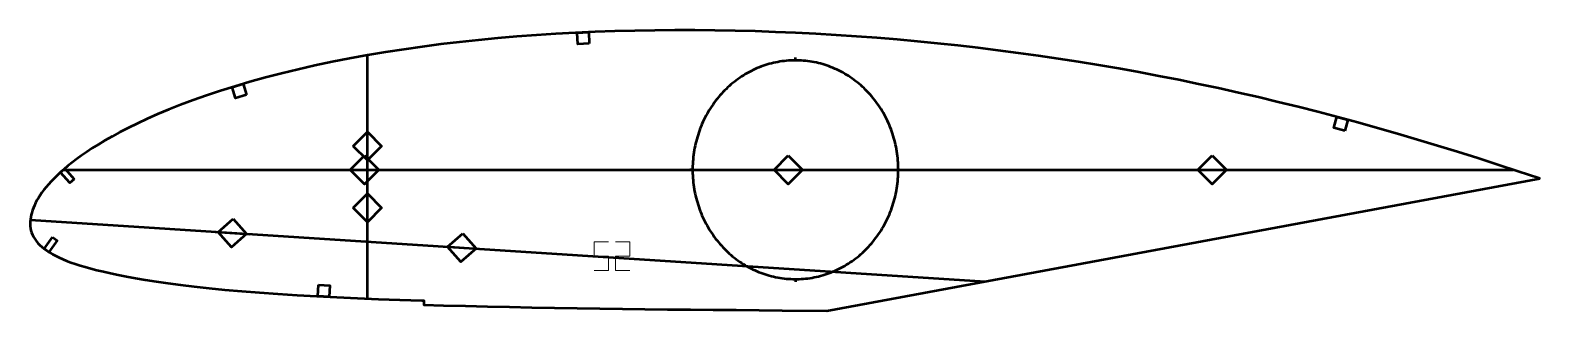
# Model space of a CAD drawing. Header units: metres. Extents: x 10 to 539, y 151 to 249.
import ezdxf

# ---------------------------------------------------------------- set-up
doc = ezdxf.new("R2010")
doc.units = ezdxf.units.M
doc.layers.add('Layer', color=1, linetype='Continuous', lineweight=50)
doc.layers.add('NumLabel', color=1, linetype='Continuous', lineweight=15)

msp = doc.modelspace()

# ---------------------------------------------------------------- linework, layer by layer
at = {"layer": 'Layer', "color": 7}
for p, q in [((127.92, 154.91), (127.92, 240.06)), ((127.92, 202.31), (127.92, 214.31)), ((21.37, 200), (529.44, 200)), ((120.89, 200), (132.89, 200)), ((269.41, 200), (281.41, 200)), ((417.93, 200), (429.93, 200)), ((127.92, 180.66), (127.92, 192.66)), ((9.82, 182.42), (344.34, 160.91)), ((74.63, 178.26), (86.61, 177.49)), ((155.02, 173.09), (166.99, 172.32))]:
    msp.add_line(p, q, dxfattribs=at)
at = {"layer": 'Layer'}
for p, q in [((277.92, 238.29), (277.92, 239.29)), ((241.87, 200), (240.87, 200)), ((313.97, 200), (314.97, 200)), ((277.92, 161.71), (277.92, 160.71))]:
    msp.add_line(p, q, dxfattribs=at)
for points in [[(538.74, 196.92), (538.74, 196.92), (538.35, 197.05), (531.2, 199.43), (524.08, 201.75), (516.99, 204.03), (509.94, 206.25), (502.91, 208.41), (495.9, 210.52), (488.91, 212.57), (481.92, 214.57), (474.95, 216.51), (467.99, 218.4), (461.02, 220.22), (454.06, 221.99), (447.1, 223.71), (440.13, 225.37), (433.16, 226.97), (426.18, 228.51), (419.2, 230), (412.21, 231.43), (405.21, 232.81), (398.21, 234.13), (391.2, 235.39), (384.18, 236.6), (377.15, 237.75), (370.12, 238.84), (363.07, 239.87), (356.03, 240.85), (348.97, 241.77), (341.9, 242.64), (334.82, 243.44), (327.73, 244.2), (320.64, 244.89), (313.53, 245.53), (306.42, 246.12), (299.31, 246.65), (292.2, 247.12), (285.1, 247.54), (277.99, 247.9), (270.9, 248.2), (263.81, 248.45), (256.74, 248.63), (249.68, 248.76), (242.63, 248.83), (235.6, 248.83), (228.6, 248.78), (221.62, 248.66), (214.66, 248.48), (207.73, 248.24), (200.83, 247.93), (193.96, 247.56), (187.13, 247.12), (180.34, 246.62), (173.6, 246.04), (166.9, 245.4), (160.25, 244.69), (153.66, 243.91), (147.13, 243.05), (140.66, 242.13), (134.26, 241.13), (127.95, 240.07), (121.71, 238.93), (115.57, 237.72), (109.55, 236.45), (103.64, 235.11), (97.86, 233.71), (92.24, 232.25), (86.78, 230.75), (81.49, 229.19), (76.41, 227.6), (71.53, 225.98), (66.88, 224.33), (62.47, 222.68), (58.31, 221.04), (54.4, 219.4), (50.74, 217.79), (47.33, 216.2), (44.16, 214.65), (41.22, 213.14), (38.5, 211.67), (35.98, 210.24), (33.66, 208.86), (31.51, 207.52), (29.52, 206.21), (27.69, 204.95), (25.99, 203.72), (24.42, 202.53), (22.97, 201.36), (21.63, 200.23), (20.39, 199.12), (19.24, 198.03), (18.17, 196.96), (17.17, 195.91), (16.24, 194.89), (15.38, 193.91), (14.59, 192.95), (13.87, 192.02), (13.22, 191.11), (12.64, 190.2), (12.13, 189.3), (11.66, 188.4), (11.25, 187.51), (10.88, 186.64), (10.57, 185.8), (10.31, 184.97), (10.1, 184.16), (9.94, 183.37), (9.84, 182.59), (9.78, 181.75), (9.77, 181.06), (9.8, 180.29), (9.9, 179.53), (10.05, 178.77), (10.26, 178.02), (10.56, 177.27), (10.93, 176.53), (11.38, 175.79), (11.91, 175.06), (12.5, 174.35), (13.16, 173.65), (13.89, 172.98), (14.7, 172.32), (15.59, 171.68), (16.55, 171.06), (17.59, 170.45), (18.7, 169.85), (19.89, 169.27), (21.17, 168.7), (22.54, 168.14), (24, 167.59), (25.58, 167.05), (27.27, 166.51), (29.08, 165.97), (31.03, 165.42), (33.14, 164.88), (35.41, 164.33), (37.87, 163.77), (40.55, 163.21), (43.46, 162.64), (46.63, 162.06), (50.09, 161.48), (53.87, 160.89), (57.98, 160.31), (62.44, 159.72), (67.27, 159.14), (72.47, 158.57), (78.02, 158.02), (83.91, 157.5), (90.1, 157), (96.57, 156.54), (103.27, 156.11), (110.17, 155.72), (117.25, 155.36), (124.48, 155.04), (131.85, 154.75), (139.34, 154.5), (146.95, 154.25), (147.75, 154.23), (147.71, 152.73), (154.57, 152.52), (162.26, 152.31), (169.98, 152.12), (177.75, 151.97), (185.59, 151.84), (193.49, 151.71), (201.41, 151.58), (209.34, 151.44), (217.26, 151.32), (225.17, 151.22), (233.12, 151.14), (241.11, 151.07), (249.13, 150.99), (257.16, 150.92), (265.2, 150.84), (273.24, 150.77), (288.88, 150.64), (538.74, 196.92)], [(313.97, 200), (313.96, 200.8), (313.93, 201.61), (313.89, 202.41), (313.84, 203.21), (313.77, 204.02), (313.68, 204.81), (313.58, 205.61), (313.46, 206.41), (313.32, 207.2), (313.17, 207.99), (313.01, 208.77), (312.83, 209.55), (312.63, 210.33), (312.42, 211.1), (312.19, 211.87), (311.95, 212.63), (311.69, 213.39), (311.42, 214.14), (311.13, 214.88), (310.83, 215.62), (310.51, 216.35), (310.18, 217.08), (309.84, 217.79), (309.48, 218.5), (309.1, 219.2), (308.72, 219.89), (308.32, 220.58), (307.9, 221.25), (307.48, 221.91), (307.04, 222.57), (306.58, 223.21), (306.12, 223.85), (305.64, 224.47), (305.15, 225.09), (304.65, 225.69), (304.13, 226.28), (303.61, 226.86), (303.07, 227.43), (302.52, 227.98), (301.96, 228.52), (301.39, 229.05), (300.81, 229.57), (300.22, 230.08), (299.62, 230.57), (299.01, 231.05), (298.4, 231.51), (297.77, 231.96), (297.13, 232.4), (296.49, 232.82), (295.83, 233.22), (295.17, 233.62), (294.5, 233.99), (293.83, 234.36), (293.14, 234.7), (292.45, 235.04), (291.76, 235.35), (291.06, 235.65), (290.35, 235.94), (289.63, 236.21), (288.91, 236.46), (288.19, 236.7), (287.46, 236.92), (286.73, 237.13), (285.99, 237.31), (285.25, 237.49), (284.51, 237.64), (283.76, 237.78), (283.02, 237.9), (282.26, 238.01), (281.51, 238.1), (280.76, 238.17), (280, 238.22), (279.25, 238.26), (278.49, 238.28), (277.73, 238.29), (276.97, 238.27), (276.22, 238.24), (275.46, 238.2), (274.71, 238.13), (273.95, 238.05), (273.2, 237.96), (272.45, 237.84), (271.7, 237.71), (270.96, 237.57), (270.22, 237.4), (269.48, 237.22), (268.74, 237.02), (268.01, 236.81), (267.29, 236.58), (266.57, 236.34), (265.85, 236.08), (265.14, 235.8), (264.43, 235.51), (263.73, 235.2), (263.04, 234.87), (262.35, 234.53), (261.67, 234.18), (261, 233.81), (260.34, 233.42), (259.68, 233.02), (259.03, 232.61), (258.39, 232.18), (257.76, 231.74), (257.13, 231.28), (256.52, 230.81), (255.91, 230.32), (255.32, 229.83), (254.73, 229.31), (254.16, 228.79), (253.6, 228.25), (253.04, 227.71), (252.5, 227.14), (251.97, 226.57), (251.45, 225.99), (250.94, 225.39), (250.44, 224.78), (249.96, 224.16), (249.49, 223.53), (249.03, 222.89), (248.58, 222.24), (248.15, 221.58), (247.73, 220.91), (247.32, 220.24), (246.93, 219.55), (246.55, 218.85), (246.18, 218.15), (245.83, 217.44), (245.49, 216.72), (245.17, 215.99), (244.86, 215.25), (244.56, 214.51), (244.28, 213.76), (244.02, 213.01), (243.77, 212.25), (243.54, 211.49), (243.32, 210.72), (243.11, 209.94), (242.92, 209.16), (242.75, 208.38), (242.59, 207.59), (242.45, 206.8), (242.32, 206.01), (242.21, 205.21), (242.12, 204.42), (242.04, 203.62), (241.97, 202.81), (241.92, 202.01), (241.89, 201.21), (241.88, 200.4), (241.88, 199.6), (241.89, 198.79), (241.92, 197.99), (241.97, 197.19), (242.04, 196.38), (242.12, 195.58), (242.21, 194.79), (242.32, 193.99), (242.45, 193.2), (242.59, 192.41), (242.75, 191.62), (242.92, 190.84), (243.11, 190.06), (243.32, 189.28), (243.54, 188.51), (243.77, 187.75), (244.02, 186.99), (244.28, 186.24), (244.56, 185.49), (244.86, 184.75), (245.17, 184.01), (245.49, 183.28), (245.83, 182.56), (246.18, 181.85), (246.55, 181.15), (246.93, 180.45), (247.32, 179.76), (247.73, 179.09), (248.15, 178.42), (248.58, 177.76), (249.03, 177.11), (249.49, 176.47), (249.96, 175.84), (250.44, 175.22), (250.94, 174.61), (251.45, 174.01), (251.97, 173.43), (252.5, 172.86), (253.04, 172.29), (253.6, 171.75), (254.16, 171.21), (254.73, 170.69), (255.32, 170.17), (255.91, 169.68), (256.52, 169.19), (257.13, 168.72), (257.76, 168.26), (258.39, 167.82), (259.03, 167.39), (259.68, 166.98), (260.34, 166.58), (261, 166.19), (261.67, 165.82), (262.35, 165.47), (263.04, 165.13), (263.73, 164.8), (264.43, 164.49), (265.14, 164.2), (265.85, 163.92), (266.57, 163.66), (267.29, 163.42), (268.01, 163.19), (268.74, 162.98), (269.48, 162.78), (270.22, 162.6), (270.96, 162.43), (271.7, 162.29), (272.45, 162.16), (273.2, 162.04), (273.95, 161.95), (274.71, 161.87), (275.46, 161.8), (276.22, 161.76), (276.97, 161.73), (277.73, 161.71), (278.49, 161.72), (279.25, 161.74), (280, 161.78), (280.76, 161.83), (281.51, 161.9), (282.26, 161.99), (283.02, 162.1), (283.76, 162.22), (284.51, 162.36), (285.25, 162.51), (285.99, 162.69), (286.73, 162.87), (287.46, 163.08), (288.19, 163.3), (288.91, 163.54), (289.63, 163.79), (290.35, 164.06), (291.06, 164.35), (291.76, 164.65), (292.45, 164.96), (293.14, 165.3), (293.83, 165.64), (294.5, 166.01), (295.17, 166.38), (295.83, 166.78), (296.49, 167.18), (297.13, 167.6), (297.77, 168.04), (298.4, 168.49), (299.01, 168.95), (299.62, 169.43), (300.22, 169.92), (300.81, 170.43), (301.39, 170.95), (301.96, 171.48), (302.52, 172.02), (303.07, 172.57), (303.61, 173.14), (304.13, 173.72), (304.65, 174.31), (305.15, 174.91), (305.64, 175.53), (306.12, 176.15), (306.58, 176.79), (307.04, 177.43), (307.48, 178.09), (307.9, 178.75), (308.32, 179.42), (308.72, 180.11), (309.1, 180.8), (309.48, 181.5), (309.84, 182.21), (310.18, 182.92), (310.51, 183.65), (310.83, 184.38), (311.13, 185.12), (311.42, 185.86), (311.69, 186.61), (311.95, 187.37), (312.19, 188.13), (312.42, 188.9), (312.63, 189.67), (312.83, 190.45), (313.01, 191.23), (313.17, 192.01), (313.32, 192.8), (313.46, 193.59), (313.58, 194.39), (313.68, 195.19), (313.77, 195.98), (313.84, 196.79), (313.89, 197.59), (313.93, 198.39), (313.96, 199.2), (313.97, 200)]]:
    msp.add_lwpolyline(points, close=True, dxfattribs=at)
for points in [[(205.63, 244.14), (201.64, 243.96), (201.46, 247.96), (205.46, 248.14), (205.63, 244.14)], [(85.56, 226.22), (81.72, 225.09), (80.59, 228.92), (84.43, 230.05), (85.56, 226.22)], [(470.42, 213.59), (466.56, 214.64), (467.6, 218.5), (471.47, 217.46), (470.42, 213.59)], [(122.92, 208.31), (127.92, 213.31), (132.92, 208.31), (127.92, 203.31), (122.92, 208.31)], [(126.89, 205), (131.89, 200), (126.89, 195), (121.89, 200), (126.89, 205)], [(275.41, 205), (280.41, 200), (275.41, 195), (270.41, 200), (275.41, 205)], [(423.93, 205), (428.93, 200), (423.93, 195), (418.93, 200), (423.93, 205)], [(25.19, 196.7), (23.7, 195.37), (20.36, 199.09), (21.85, 200.43), (25.19, 196.7)], [(122.92, 186.66), (127.92, 191.66), (132.92, 186.66), (127.92, 181.66), (122.92, 186.66)], [(80.94, 182.86), (85.61, 177.55), (80.3, 172.88), (75.63, 178.19), (80.94, 182.86)], [(17.6, 176.4), (19.22, 175.23), (16.3, 171.17), (14.68, 172.34), (17.6, 176.4)], [(161.32, 177.69), (165.99, 172.38), (160.68, 167.71), (156.01, 173.02), (161.32, 177.69)], [(110.75, 159.69), (114.74, 159.49), (114.54, 155.5), (110.55, 155.7), (110.75, 159.69)]]:
    msp.add_lwpolyline(points, dxfattribs=at)
at = {"layer": 'NumLabel', "color": 1}
for points in [[(212.41, 174.75), (207.41, 174.75), (207.41, 169.75), (212.41, 169.75), (212.41, 164.75), (207.41, 164.75)], [(214.91, 174.75), (219.91, 174.75), (219.91, 169.75), (214.91, 169.75), (214.91, 164.75), (219.91, 164.75)]]:
    msp.add_lwpolyline(points, dxfattribs=at)

doc.saveas('drawing.dxf')
